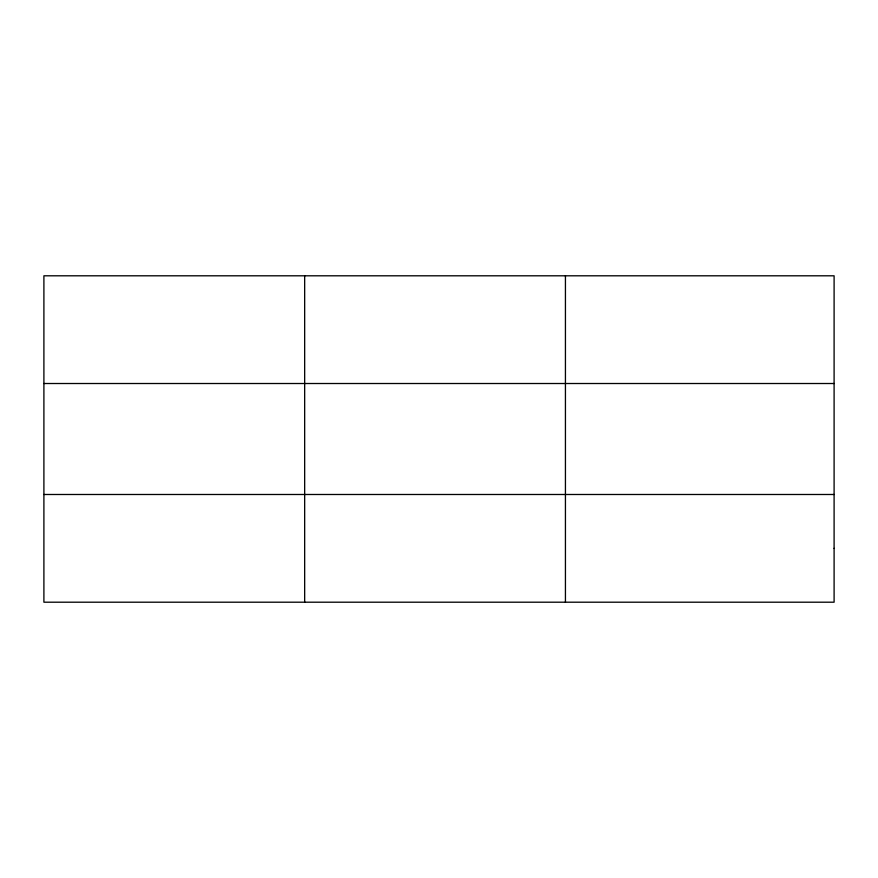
<?xml version="1.0" encoding="UTF-8"?>
<svg xmlns="http://www.w3.org/2000/svg" width="878" height="878" viewBox="0 0 878 878"><rect width="100%" height="100%" fill="white"/><g stroke="black" fill="none" stroke-linecap="round" stroke-linejoin="round"><path stroke-width="1.32" d="M304.666 602.198L304.666 275.802M565.432 602.198L565.432 275.802M43.9 383.51L834.1 383.51M43.9 494.49L834.1 494.49M834.1 548.344L834.1 602.198L43.9 602.198L43.9 275.802L834.1 275.802L834.1 548.344"/></g></svg>
